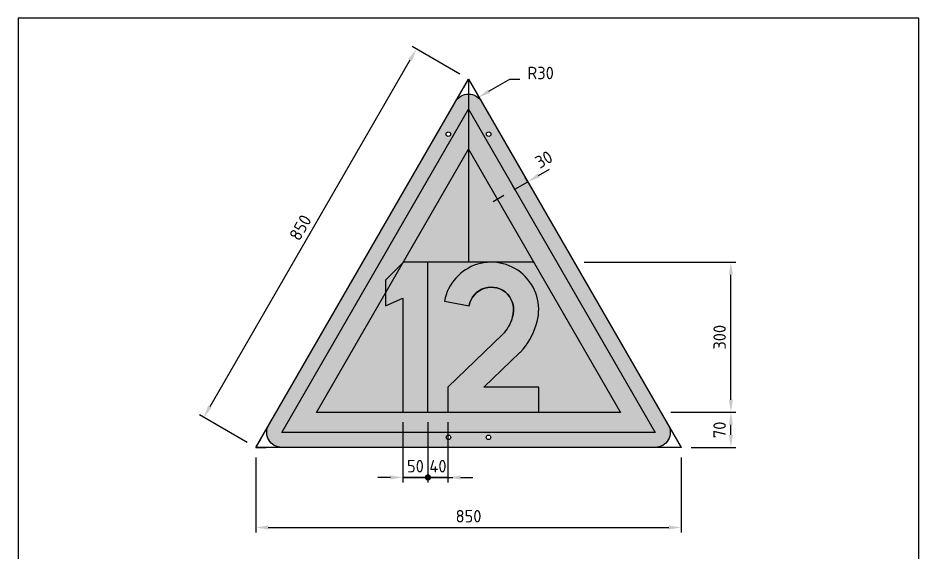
# Model space of a CAD drawing. Header units: millimetres. Extents: x 0 to 1800, y 0 to 2770.
# Drawn here: x 0 to 1800, y 1701 to 2770 of the extents above; entities that cross this region are included whole.
import ezdxf
from ezdxf import colors
from ezdxf.entities.mleader import LeaderData, LeaderLine
from ezdxf.math import Vec2, Vec3

# ---------------------------------------------------------------- set-up
doc = ezdxf.new("R2010")
doc.units = ezdxf.units.MM
for name, color, linetype in [('DIM-ISO_1-10', 4, 'Continuous'), ('RAMME', 7, 'Continuous'), ('Skilt-kontur', 4, 'Continuous'), ('Skravur-Sort', 250, 'Continuous'), ('Tekst', 2, 'Continuous')]:
    doc.layers.add(name, color=color, linetype=linetype)
doc.layers.add('Hjelpelinjer', color=41, linetype='Continuous', plot=False)
doc.layers.add('Skravur-Gul', color=7, linetype='Continuous', true_color=0xffcc1f)
doc.styles.add('ISO25', font='ISO3098.shx')
doc.dimstyles.new('DIM-ISO_1-10', dxfattribs={"dimscale": 10, "dimtxt": 2.5, "dimasz": 2.5, "dimexe": 1, "dimexo": 2, "dimgap": 1, "dimtad": 1, "dimdec": 0, "dimdsep": 46, "dimtxsty": 'ISO25', "dimcen": 0, "dimclrd": 256, "dimclre": 256, "dimclrt": 2, "dimadec": 0, "dimazin": 0, "dimtp": 0.1, "dimtm": 0.1, "dimtfac": 0.71, "dimtdec": 0, "dimtmove": 0, "dimatfit": 3, "dimfxl": 1, "dimtzin": 0, "dimarcsym": 0})
doc.dimstyles.new('DIM-ISO_1-10$0', dxfattribs={"dimscale": 10, "dimtxt": 2.5, "dimasz": 2.5, "dimexe": 1, "dimexo": 2, "dimgap": 1, "dimtad": 1, "dimdec": 0, "dimdsep": 46, "dimtxsty": 'ISO25', "dimcen": 0, "dimclrd": 256, "dimclre": 256, "dimclrt": 2, "dimadec": 0, "dimazin": 0, "dimtp": 0.1, "dimtm": 0.1, "dimtfac": 0.71, "dimtdec": 0, "dimtmove": 0, "dimatfit": 3, "dimfxl": 1, "dimtzin": 0, "dimarcsym": 0})

# ---------------------------------------------------------------- blocks, each defined once
blk = doc.blocks.new('*D9')
at = {"layer": 'Defpoints', "color": 0, "transparency": 16777216}
for p in [(475.0000000000018, 1911.726530421915), (1325.000000000002, 1911.726530421915), (1325.000000000002, 1751.726530421913)]:
    blk.add_point(p, dxfattribs=at)
at = {"layer": 'DIM-ISO_1-10', "lineweight": -2, "transparency": 16777216}
for p, q in [((475.0000000000018, 1891.726530421915), (475.0000000000018, 1741.726530421913)), ((1325.000000000002, 1891.726530421915), (1325.000000000002, 1741.726530421913)), ((500.0000000000018, 1751.726530421913), (1300.000000000002, 1751.726530421913))]:
    blk.add_line(p, q, dxfattribs=at)
at = {"layer": 'DIM-ISO_1-10', "transparency": 16777216}
for points in [[(500.0000000000018, 1755.893197088579), (500.0000000000018, 1747.559863755246), (475.0000000000018, 1751.726530421913)], [(1300.000000000002, 1755.893197088579), (1300.000000000002, 1747.559863755246), (1325.000000000002, 1751.726530421913)]]:
    blk.add_solid(points, dxfattribs=at)
at = {"layer": 'DIM-ISO_1-10', "color": 2, "transparency": 16777216, "insert": (900.0000000000018, 1774.226530421913), "char_height": 25, "attachment_point": 5, "style": 'ISO25'}
blk.add_mtext('850', dxfattribs=at)
blk = doc.blocks.new('*D10')
at = {"layer": 'Defpoints', "color": 0, "transparency": 16777216}
for p in [(796.0769515458683, 2707.848123638689), (900.0000000000018, 2647.848123638689), (475.0000000000018, 1911.726530421915)]:
    blk.add_point(p, dxfattribs=at)
at = {"layer": 'DIM-ISO_1-10', "lineweight": -2, "transparency": 16777216}
for p, q in [((882.6794919243132, 2657.848123638689), (787.4166975080238, 2712.848123638689)), ((383.5769515458683, 1993.377165516526), (783.5769515458683, 2686.197488544078)), ((457.679491924313, 1921.726530421915), (362.4166975080238, 1976.726530421915))]:
    blk.add_line(p, q, dxfattribs=at)
at = {"layer": 'DIM-ISO_1-10', "transparency": 16777216}
for points in [[(779.9685123634331, 2688.280821877412), (787.1853907283033, 2684.114155210745), (796.0769515458683, 2707.848123638689)], [(379.9685123634331, 1995.460498849859), (387.1853907283033, 1991.293832183193), (371.0769515458683, 1971.726530421915)]]:
    blk.add_solid(points, dxfattribs=at)
at = {"layer": 'DIM-ISO_1-10', "color": 2, "transparency": 16777216, "insert": (564.0913799607183, 2351.037327030302), "char_height": 25, "attachment_point": 5, "rotation": 60.00000000000005, "style": 'ISO25'}
blk.add_mtext('850', dxfattribs=at)
blk = doc.blocks.new('*D18')
at = {"layer": 'Defpoints', "color": 0, "transparency": 16777216}
for p in [(1284.482609044991, 1981.904710146124), (1424.15951370521, 1981.904710146124), (1325.000000000002, 1911.726530421915)]:
    blk.add_point(p, dxfattribs=at)
at = {"layer": 'DIM-ISO_1-10', "lineweight": -2, "transparency": 16777216}
for p, q in [((1304.482609044991, 1981.904710146124), (1434.15951370521, 1981.904710146124)), ((1424.15951370521, 1936.726530421915), (1424.15951370521, 1956.904710146124)), ((1345.000000000002, 1911.726530421915), (1434.15951370521, 1911.726530421915))]:
    blk.add_line(p, q, dxfattribs=at)
at = {"layer": 'DIM-ISO_1-10', "transparency": 16777216}
for points in [[(1419.992847038544, 1956.904710146124), (1428.326180371877, 1956.904710146124), (1424.15951370521, 1981.904710146124)], [(1419.992847038544, 1936.726530421915), (1428.326180371877, 1936.726530421915), (1424.15951370521, 1911.726530421915)]]:
    blk.add_solid(points, dxfattribs=at)
at = {"layer": 'DIM-ISO_1-10', "color": 2, "transparency": 16777216, "insert": (1401.65951370521, 1946.815620284019), "char_height": 25, "attachment_point": 5, "rotation": 90, "style": 'ISO25'}
blk.add_mtext('70', dxfattribs=at)
blk = doc.blocks.new('*D8')
at = {"layer": 'Defpoints', "color": 0, "transparency": 16777216}
for p in [(1111.277528288103, 2281.904710146124), (1424.15951370521, 2281.904710146124), (1284.482609044991, 1981.904710146124)]:
    blk.add_point(p, dxfattribs=at)
at = {"layer": 'DIM-ISO_1-10', "lineweight": -2, "transparency": 16777216}
for p, q in [((1131.277528288103, 2281.904710146124), (1434.15951370521, 2281.904710146124)), ((1424.15951370521, 2006.904710146124), (1424.15951370521, 2256.904710146124)), ((1304.482609044991, 1981.904710146124), (1434.15951370521, 1981.904710146124))]:
    blk.add_line(p, q, dxfattribs=at)
at = {"layer": 'DIM-ISO_1-10', "transparency": 16777216}
for points in [[(1419.992847038544, 2256.904710146124), (1428.326180371877, 2256.904710146124), (1424.15951370521, 2281.904710146124)], [(1419.992847038544, 2006.904710146124), (1428.326180371877, 2006.904710146124), (1424.15951370521, 1981.904710146124)]]:
    blk.add_solid(points, dxfattribs=at)
at = {"layer": 'DIM-ISO_1-10', "color": 2, "transparency": 16777216, "insert": (1401.65951370521, 2131.904710146124), "char_height": 25, "attachment_point": 5, "rotation": 90, "style": 'ISO25'}
blk.add_mtext('300', dxfattribs=at)
blk = doc.blocks.new('*D19')
at = {"layer": 'Defpoints', "color": 0, "transparency": 16777216}
for p in [(1018.410289219813, 2442.755486571046), (1029.544546974348, 2423.470386435624), (1003.563784860815, 2408.470386435624)]:
    blk.add_point(p, dxfattribs=at)
at = {"layer": 'DIM-ISO_1-10', "lineweight": -2, "transparency": 16777216}
for p, q in [((1040.060924314424, 2455.255486571046), (1061.711559409035, 2467.755486571046)), ((1019.544546974348, 2440.790894511313), (1013.410289219813, 2451.415740608891)), ((993.5637848608151, 2425.790894511313), (987.42952710628, 2436.415740608891)), ((992.42952710628, 2427.755486571046), (1018.410289219813, 2442.755486571046)), ((970.778892011669, 2415.255486571046), (949.1282569170579, 2402.755486571046))]:
    blk.add_line(p, q, dxfattribs=at)
at = {"layer": 'DIM-ISO_1-10', "transparency": 16777216}
for points in [[(1037.977590981091, 2458.863925753481), (1042.144257647758, 2451.647047388611), (1018.410289219813, 2442.755486571046)], [(968.6955586783356, 2418.863925753481), (972.8622253450023, 2411.647047388611), (992.42952710628, 2427.755486571046)]]:
    blk.add_solid(points, dxfattribs=at)
at = {"layer": 'DIM-ISO_1-10', "color": 2, "transparency": 16777216, "insert": (1050.461559409035, 2487.241058156196), "char_height": 25, "attachment_point": 5, "rotation": 29.999999999999993, "style": 'ISO25'}
blk.add_mtext('30', dxfattribs=at)
blk = doc.blocks.new('GENDOT')
blk.add_line((0, 0), (-1, 0))
at = {"const_width": 0.25}
blk.add_lwpolyline([(-0.125, 0, 1), (0.125, 0, 1)], format="xyb", close=True, dxfattribs=at)
blk = doc.blocks.new('*D23')
at = {"layer": 'Defpoints', "color": 0, "transparency": 16777216}
for p in [(818.9606597241618, 1981.904710146123), (858.9606597241618, 1981.904710146123), (818.9606597241618, 1851.726530421915)]:
    blk.add_point(p, dxfattribs=at)
at = {"layer": 'DIM-ISO_1-10', "lineweight": -2, "transparency": 16777216}
for p, q in [((818.9606597241618, 1961.904710146123), (818.9606597241618, 1841.726530421915)), ((858.9606597241618, 1961.904710146123), (858.9606597241618, 1841.726530421915)), ((793.9606597241618, 1851.726530421915), (768.9606597241618, 1851.726530421915)), ((858.9606597241618, 1851.726530421915), (818.9606597241618, 1851.726530421915)), ((883.9606597241618, 1851.726530421915), (908.9606597241618, 1851.726530421915))]:
    blk.add_line(p, q, dxfattribs=at)
at = {"layer": 'DIM-ISO_1-10', "transparency": 16777216}
blk.add_solid([(883.9606597241618, 1855.893197088582), (883.9606597241618, 1847.559863755249), (858.9606597241618, 1851.726530421915)], dxfattribs=at)
at = {"layer": 'DIM-ISO_1-10', "lineweight": -2, "transparency": 16777216, "xscale": 25, "yscale": 25, "zscale": 25}
blk.add_blockref('GENDOT', (818.9606597241618, 1851.726530421915), dxfattribs=at)
at = {"layer": 'DIM-ISO_1-10', "color": 2, "transparency": 16777216, "insert": (838.9606597241618, 1874.226530421915), "char_height": 25, "attachment_point": 5, "style": 'ISO25'}
blk.add_mtext('40', dxfattribs=at)
blk = doc.blocks.new('*D24')
at = {"layer": 'Defpoints', "color": 0, "transparency": 16777216}
for p in [(768.9606597241618, 1981.904710146121), (818.9606597241618, 1981.904710146124), (818.9606597241618, 1851.726530421915)]:
    blk.add_point(p, dxfattribs=at)
at = {"layer": 'Tekst', "lineweight": -2, "transparency": 16777216}
for p, q in [((768.9606597241618, 1961.904710146121), (768.9606597241618, 1841.726530421915)), ((818.9606597241618, 1961.904710146124), (818.9606597241618, 1841.726530421915)), ((743.9606597241618, 1851.726530421915), (718.9606597241618, 1851.726530421915)), ((768.9606597241618, 1851.726530421915), (818.9606597241618, 1851.726530421915)), ((843.9606597241618, 1851.726530421915), (868.9606597241618, 1851.726530421915))]:
    blk.add_line(p, q, dxfattribs=at)
at = {"layer": 'Tekst', "transparency": 16777216}
blk.add_solid([(743.9606597241618, 1855.893197088582), (743.9606597241618, 1847.559863755249), (768.9606597241618, 1851.726530421915)], dxfattribs=at)
at = {"layer": 'Tekst', "lineweight": -2, "transparency": 16777216, "xscale": 25, "yscale": 25, "zscale": 25, "rotation": 180}
blk.add_blockref('GENDOT', (818.9606597241618, 1851.726530421915), dxfattribs=at)
at = {"layer": 'Tekst', "color": 2, "transparency": 16777216, "insert": (793.9606597241618, 1874.226530421915), "char_height": 25, "attachment_point": 5, "style": 'ISO25'}
blk.add_mtext('50', dxfattribs=at)

msp = doc.modelspace()

# ---------------------------------------------------------------- hatches: boundary and pattern name
at = {"layer": 'Skravur-Gul'}
h = msp.add_hatch(color=256, dxfattribs=at)
h.dxf.hatch_style = 1
h.paths.add_polyline_path([(900.0000000000005, 2587.848123638687), (1273.038475772935, 1941.726530421915), (526.9615242270684, 1941.726530421915)])
at = {"layer": 'Skravur-Sort'}
h = msp.add_hatch(color=256, dxfattribs=at)
h.dxf.hatch_style = 1
edge = h.paths.add_edge_path()
edge.add_line((925.9807621135337, 2602.848123638687), (1299.019237886469, 1956.726530421915))
edge.add_arc((1273.038475772935, 1941.726530421915), 30.0000000000001, -90, 29.999999999999886, ccw=False)
edge.add_line((1273.038475772935, 1911.726530421915), (526.9615242270679, 1911.726530421915))
edge.add_arc((526.9615242270681, 1941.726530421915), 30, 149.9999999999999, 269.99999999999955, ccw=False)
edge.add_line((500.9807621135351, 1956.726530421915), (874.0192378864676, 2602.848123638687))
edge.add_arc((900.0000000000007, 2587.848123638687), 29.9999999999999, 30.000000000000114, 149.9999999999999, ccw=False)
h.paths.add_polyline_path([(900.0000000000005, 2587.848123638687), (1273.038475772935, 1941.726530421915), (526.9615242270684, 1941.726530421915)], flags=16)
edge = h.paths.add_edge_path(flags=16)
edge.add_arc((940.0000000000018, 1931.726530421915), 4.5, 0, 360)
edge = h.paths.add_edge_path(flags=16)
edge.add_arc((860.0000000000018, 1931.726530421915), 4.5, 0, 360)
edge = h.paths.add_edge_path(flags=16)
edge.add_arc((859.5854811567278, 2537.848123638689), 4.5, 0, 360)
edge = h.paths.add_edge_path(flags=16)
edge.add_arc((940.4145188432758, 2537.848123638689), 4.5, 0, 360)
h = msp.add_hatch(color=256, dxfattribs=at)
h.paths.add_polyline_path([(818.9606597241618, 2281.904710146123), (769.9616597241729, 2281.904710146123), (733.984700181627, 2245.927750603577), (733.9847001816415, 2194.403710146118), (768.9606597241618, 2210.193032027455), (768.9606597241618, 1981.904710146121), (818.9606597241618, 1981.904710146123)])
h.paths.add_polyline_path([(852.1203407271714, 2204.153899755287), (901.2054607366335, 2194.751284685522), (901.3025505919722, 2195.147777792135, -1.074807082720058), (987.8829497510123, 2172.745767663047), (987.2400168943677, 2170.694780150444, -0.1227057376640378), (967.7630455363724, 2137.182093343073), (858.9606597241582, 2031.904710146121), (858.9606597241618, 2026.366783626508), (858.9606597241618, 1981.904710146123), (1040.229113144203, 1981.904710146123), (1040.2291131442, 2029.786943125001), (1040.229113144203, 2031.904710146123), (930.8648861500951, 2031.904710146123), (1002.531516379786, 2101.249469792734), (1003.635646912244, 2102.351697558246, 0.1227057376637263), (1035.261200626566, 2156.767615580496, 1.074807082720447)])

# ---------------------------------------------------------------- linework, layer by layer
at = {"linetype": 'Continuous'}
for radius in [94.83222143680737, 44.83222143680737]:
    msp.add_arc((945.4015050601629, 2187.072488709314), radius, 341.3634984387804, 169.6231083747488, dxfattribs=at)
at = {"layer": 'DIM-ISO_1-10'}
for p, q in [((899.9999999999977, 2647.848123638687), (889.9999999999973, 2630.527615562996)), ((900.0000000000005, 2647.848123638687), (910.0000000000009, 2630.527615562996)), ((485.0000000000023, 1929.047038497605), (475.0000000000018, 1911.726530421915)), ((1315.000000000001, 1929.047038497605), (1325.000000000002, 1911.726530421915)), ((475.0000000000018, 1911.726530421915), (495.0000000000018, 1911.726530421915)), ((1325.000000000002, 1911.726530421915), (1305.000000000002, 1911.726530421915))]:
    msp.add_line(p, q, dxfattribs=at)
at = {"layer": 'Hjelpelinjer'}
for p, q in [((900.0000000000018, 2647.848123638689), (900.0000000000018, 2281.904710146124)), ((1030.448490601555, 2281.904710146124), (769.551509398447, 2281.904710146124))]:
    msp.add_line(p, q, dxfattribs=at)
for points in [[(900.0000000000005, 2647.848123638687), (1325.000000000002, 1911.726530421915), (475.0000000000018, 1911.726530421915), (900.0000000000018, 2647.848123638689)], [(900.0000000000008, 2507.848123638687), (1203.75644347018, 1981.726530421915), (596.2435565298232, 1981.726530421915)]]:
    msp.add_lwpolyline(points, close=True, dxfattribs=at)
at = {"layer": 'RAMME'}
msp.add_lwpolyline([(0, 0), (1800, 0), (1800, 2770), (0, 2770)], close=True, dxfattribs=at)
at = {"layer": 'Skilt-kontur'}
for points in [[(925.9807621135337, 2602.848123638687), (1299.019237886469, 1956.726530421915, -0.5773502691896264), (1273.038475772935, 1911.726530421915), (526.9615242270679, 1911.726530421915, -0.5773502691896254), (500.9807621135351, 1956.726530421915), (874.0192378864676, 2602.848123638687, -0.5773502691896254)], [(852.1203407271714, 2204.153899755287), (901.2054607366335, 2194.751284685522), (901.3025505919722, 2195.147777792135, -1.074807082720058), (987.8829497510123, 2172.745767663047), (987.2400168943677, 2170.694780150444, -0.1227057376640378), (967.7630455363724, 2137.182093343073), (858.9606597241582, 2031.904710146121), (858.9606597241618, 2026.366783626508), (858.9606597241618, 1981.904710146123), (1040.229113144203, 1981.904710146123), (1040.2291131442, 2029.786943125001), (1040.229113144203, 2031.904710146123), (930.8648861500951, 2031.904710146123), (1002.531516379786, 2101.249469792734), (1003.635646912244, 2102.351697558246, 0.1227057376637263), (1035.261200626566, 2156.767615580496, 1.074807082720447), (852.1203407271714, 2204.153899755287)]]:
    msp.add_lwpolyline(points, format="xyb", close=True, dxfattribs=at)
for points in [[(900.0000000000005, 2587.848123638687), (1273.038475772935, 1941.726530421915), (526.9615242270684, 1941.726530421915)], [(818.9606597241618, 2281.904710146123), (769.9616597241729, 2281.904710146123), (733.984700181627, 2245.927750603577), (733.9847001816415, 2194.403710146118), (768.9606597241618, 2210.193032027455), (768.9606597241618, 1981.904710146121), (818.9606597241618, 1981.904710146123), (818.9606597241618, 2281.904710146123)]]:
    msp.add_lwpolyline(points, close=True, dxfattribs=at)
for centre in [(859.5854811567278, 2537.848123638689), (940.4145188432758, 2537.848123638689), (860.0000000000018, 1931.726530421915), (940.0000000000018, 1931.726530421915)]:
    msp.add_circle(centre, 4.5, dxfattribs=at)

# ---------------------------------------------------------------- dimensions: what is measured, and where the dimension line sits
at = {"layer": 'DIM-ISO_1-10'}
dim = msp.add_aligned_dim(p1=(475.0000000000018, 1911.726530421915), p2=(900.0000000000018, 2647.848123638689), distance=120.00000000000078, dimstyle='DIM-ISO_1-10', dxfattribs=at)
dim.commit()
dim.dimension.update_dxf_attribs({"geometry": '*D10', "text_midpoint": (564.0913799607183, 2351.037327030302)})
dim = msp.add_linear_dim(base=(1018.410289219813, 2442.755486571046), p1=(1003.563784860815, 2408.470386435624), p2=(1029.544546974348, 2423.470386435624), angle=30.00000000000022, dimstyle='DIM-ISO_1-10', override={"dimtmove": 1}, dxfattribs=at)
dim.commit()
dim.dimension.update_dxf_attribs({"geometry": '*D19', "text_midpoint": (1061.711559409035, 2467.755486571046), "dimtype": 161})
for base, p1, p2, angle, dimstyle, override, picture, middle in [((1424.15951370521, 2281.904710146124), (1284.482609044991, 1981.904710146124), (1111.277528288103, 2281.904710146124), 270, 'DIM-ISO_1-10', {"dimtmove": 1}, '*D8', (1401.65951370521, 2131.904710146124)), ((818.9606597241618, 1851.726530421915), (858.9606597241618, 1981.904710146123), (818.9606597241618, 1981.904710146123), 1.13188884528792e-13, 'DIM-ISO_1-10$0', {"dimblk2": 'GENDOT', "dimsah": 1, "dimtix": 1}, '*D23', (838.9606597241618, 1874.226530421915))]:
    dim = msp.add_linear_dim(base=base, p1=p1, p2=p2, angle=angle, dimstyle=dimstyle, override=override, dxfattribs=at)
    dim.commit()
    dim.dimension.update_dxf_attribs({"geometry": picture, "text_midpoint": middle})
dim = msp.add_linear_dim(base=(1424.15951370521, 1981.904710146124), p1=(1325.000000000002, 1911.726530421915), p2=(1284.482609044991, 1981.904710146124), angle=270, dimstyle='DIM-ISO_1-10', dxfattribs=at)
dim.commit()
dim.dimension.update_dxf_attribs({"geometry": '*D18', "text_midpoint": (1401.65951370521, 1946.815620284019)})
dim = msp.add_linear_dim(base=(1325.000000000002, 1751.726530421913), p1=(475.0000000000018, 1911.726530421915), p2=(1325.000000000002, 1911.726530421915), dimstyle='DIM-ISO_1-10', dxfattribs=at)
dim.commit()
dim.dimension.update_dxf_attribs({"geometry": '*D9', "text_midpoint": (900.0000000000018, 1774.226530421913)})
at = {"layer": 'Tekst'}
dim = msp.add_linear_dim(base=(818.9606597241618, 1851.726530421915), p1=(768.9606597241618, 1981.904710146121), p2=(818.9606597241618, 1981.904710146124), dimstyle='DIM-ISO_1-10$0', override={"dimblk2": 'GENDOT', "dimsah": 1, "dimtix": 1}, dxfattribs=at)
dim.commit()
dim.dimension.update_dxf_attribs({"geometry": '*D24', "text_midpoint": (793.9606597241618, 1874.226530421915)})

# ---------------------------------------------------------------- leaders
at = {"layer": 'DIM-ISO_1-10'}
ml = msp.add_multileader_mtext('Standard', dxfattribs=at)
ml.set_content('R30', color=2, style='ISO25')
ml.set_leader_properties()
ml.build(insert=Vec2(0, 0))
ml.multileader.update_dxf_attribs({"text_left_attachment_type": 7, "text_right_attachment_type": 7, "text_top_attachment_type": 10, "text_bottom_attachment_type": 10, "dogleg_length": 2, "arrow_head_size": 25, "scale": 10})
ctx = ml.context
ctx.base_point, ctx.scale, ctx.char_height, ctx.arrow_head_size, ctx.landing_gap_size, ctx.plane_origin = Vec3(1002.671764931147, 2647.590022978844), 10, 25, 25, 15, Vec3(919.2830800912348, 2610.992548722945)
ctx.left_attachment, ctx.right_attachment, ctx.top_attachment, ctx.bottom_attachment = 7, 7, 10, 10
notes = []
notes.append((ctx, [(0, (1, 1, 0), (982.6717649311468, 2647.590022978844), (1, 0), 20, [(0, [(919.2830800912348, 2610.992548722945)], 0, [])])]))
ctx.mtext.insert, ctx.mtext.flow_direction = Vec3(1017.671764931147, 2672.590022978844), 5
for ctx, leaders in notes:
    for number, flags, end, landing, length, lines in leaders:
        leader = LeaderData()
        leader.index, (leader.has_last_leader_line, leader.has_dogleg_vector, leader.attachment_direction) = number, flags
        leader.last_leader_point, leader.dogleg_vector, leader.dogleg_length = Vec3(end), Vec3(landing), length
        for number, points, colour, breaks in lines:
            line = LeaderLine()
            line.index, line.vertices, line.color, line.breaks = number, Vec3.list(points), colors.encode_raw_color(colour), breaks
            leader.lines.append(line)
        ctx.leaders.append(leader)

doc.saveas('drawing.dxf')
